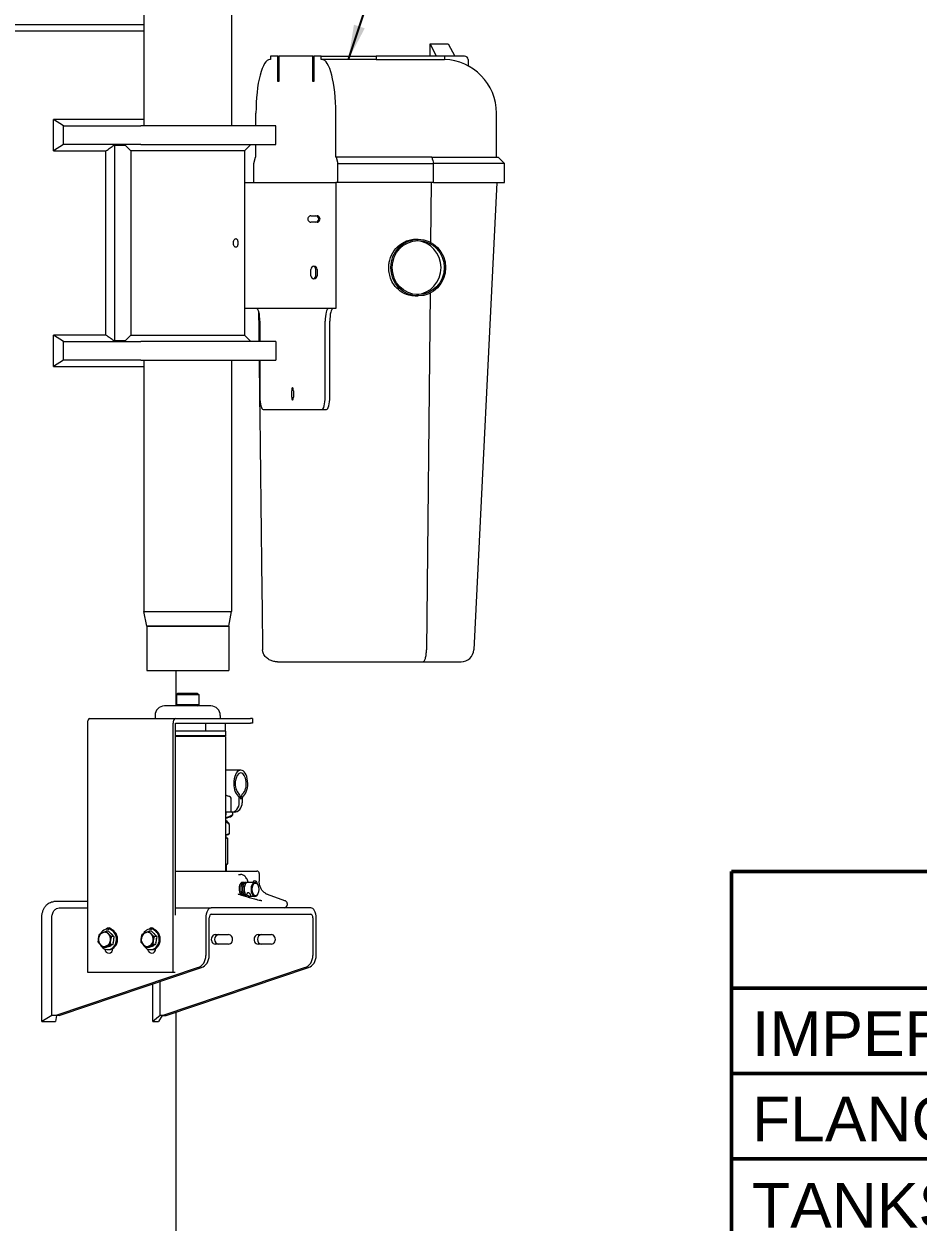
# Model space of a CAD drawing. Header units: inches. Extents: x 17 to 469, y 7 to 301.
# Drawn here: x 372.66 to 408.1, y 81.6 to 129.09 of the extents above; entities that cross this region are included whole.
import ezdxf
from ezdxf.enums import TextEntityAlignment as Align

# ---------------------------------------------------------------- set-up
doc = ezdxf.new("R2010")
doc.units = ezdxf.units.IN
doc.header["$LTSCALE"] = 14
doc.header["$MEASUREMENT"] = 0
doc.layers.get('0').update_dxf_attribs({"lineweight": 25})
for name, color, linetype, lineweight in [('Sketch Geometry(MEMCOR)', 7, 'Continuous', 50), ('Symbol (ANSI)', 7, 'Continuous', 25), ('Symbols(MEMCOR)', 7, 'Continuous', 25), ('Visible (ANSI)', 7, 'Continuous', 50)]:
    doc.layers.add(name, color=color, linetype=linetype, lineweight=lineweight)
doc.styles.add('MEMCOR', font='arial.ttf')
doc.styles.add('MEMCOR Medium', font='arial.ttf')
doc.styles.get("Standard").update_dxf_attribs({"font": 'arial.ttf'})
doc.dimstyles.new('Default (ANSI)$7', dxfattribs={"dimscale": 14, "dimtxt": 0.15, "dimasz": 0.098425, "dimexe": 0.125, "dimexo": 0.0625, "dimgap": 0.031496, "dimtad": 0, "dimtih": 1, "dimtoh": 1, "dimdec": 4, "dimrnd": 1e-08, "dimzin": 3, "dimdsep": 46, "dimlunit": 5, "dimtxsty": 'MEMCOR Medium', "dimcen": 0.09, "dimdle": 0.393701, "dimclrd": 256, "dimclre": 256, "dimclrt": 256, "dimadec": 0, "dimazin": 1, "dimtfac": 0.8, "dimtofl": 0, "dimtmove": 0, "dimatfit": 3, "dimfxl": 1, "dimfrac": 1, "dimtolj": 1, "dimtzin": 4, "dimlwd": -1, "dimlwe": -1, "dimarcsym": 0})

# ---------------------------------------------------------------- blocks, each defined once
blk = doc.blocks.new('NOTES')
at = {"layer": 'Sketch Geometry(MEMCOR)'}
for p, q in [((-2.075, 1.85), (2.075, 1.85)), ((-2.075, -1.85), (-2.075, 1.85)), ((-2.075, 1.55), (2.075, 1.55)), ((-2.075, 1.33), (2.075, 1.33)), ((-2.075, 1.11), (2.075, 1.11)), ((-2.075, 1.11), (2.075, 1.11))]:
    blk.add_line(p, q, dxfattribs=at)
at = {"layer": 'Symbols(MEMCOR)', "color": 7, "insert": (-2.0218, 1.49), "char_height": 0.114972, "attachment_point": 1, "style": 'MEMCOR'}
blk.add_mtext('\\fArial|b0|i0;IMPERIAL CONNECTIONS', dxfattribs=at)
at = {"layer": 'Symbols(MEMCOR)', "color": 7, "insert": (-2.0218, 1.27), "char_height": 0.114972, "width": 3.913787, "attachment_point": 1, "style": 'MEMCOR'}
blk.add_mtext('\\fArial|b0|i0;FLANGES CONFORM TO ANSI B16.5, CLASS 150', dxfattribs=at)
at = {"layer": 'Symbols(MEMCOR)', "color": 7, "insert": (-2.0218, 1.048), "char_height": 0.114972, "width": 4.125148, "attachment_point": 1, "line_spacing_factor": 0.944221, "style": 'MEMCOR'}
blk.add_mtext('\\fArial|b0|i0;TANKS ARE SHIPPED WITH LEGS IN THE COLLAPSED POSITION TO REDUCE OVERALL HEIGHT AND ASSIST TANK ACCESS. TANK MUST BE INSTALLED WITH LEGS IN EXTENDED POSITION.', dxfattribs=at)
at = {"layer": 'Symbols(MEMCOR)', "color": 7, "lineweight": 30, "flags": 63}
for tag, p in [('@Special_Notes', (-2.0218, -1.4827)), ('@Special_Notes1', (-2.0218, -1.6773))]:
    blk.add_attdef(tag, text='', height=0.115, dxfattribs=at).set_placement(p, align=Align.TOP_LEFT)

msp = doc.modelspace()

# ---------------------------------------------------------------- linework, layer by layer
at = {"layer": 'Visible (ANSI)', "linetype": 'Continuous', "lineweight": 18}
for p, q in [((377.41394, 135.55389), (377.41394, 125.05389)), ((380.88394, 135.55389), (380.88394, 125.05389)), ((377.41394, 129.05389), (345.00008, 129.05389)), ((377.41394, 128.80389), (362.18915, 128.80389)), ((389.01439, 127.80389), (388.75557, 128.30389)), ((388.75557, 128.30389), (389.48002, 128.30389)), ((388.75557, 127.80389), (388.75557, 128.30389)), ((389.48002, 128.30389), (389.73884, 127.80389)), ((382.72671, 127.80389), (382.43556, 127.80389)), ((382.43556, 127.80389), (382.43556, 127.67889)), ((382.72671, 126.80389), (382.72671, 127.80389)), ((382.72671, 127.80389), (382.76478, 127.80389)), ((382.76478, 127.80389), (382.76478, 126.80389)), ((384.11217, 127.80389), (382.76478, 127.80389)), ((384.11217, 126.80389), (384.11217, 127.80389)), ((384.11217, 127.80389), (384.15023, 127.80389)), ((384.15023, 127.80389), (384.15023, 126.80389)), ((384.4414, 127.80389), (384.15023, 127.80389)), ((384.4414, 127.80389), (386.62289, 127.80389)), ((384.4414, 127.67889), (384.4414, 127.80389)), ((389.32426, 127.80389), (386.62289, 127.80389)), ((386.62289, 127.80389), (386.62289, 127.67621)), ((389.32426, 127.80389), (389.32426, 127.67292)), ((390.12051, 127.80389), (389.32426, 127.80389)), ((382.43556, 127.67889), (382.40849, 127.67889)), ((384.46845, 127.67889), (384.4414, 127.67889)), ((385.51822, 127.67889), (384.46845, 127.67889)), ((390.26282, 127.67889), (390.26282, 127.42755)), ((382.76478, 126.80389), (382.72671, 126.80389)), ((384.15023, 126.80389), (384.11217, 126.80389)), ((381.85609, 125.05389), (381.85609, 125.55389)), ((385.02086, 123.80389), (385.02086, 125.55389)), ((391.38532, 123.80389), (391.38532, 125.55389)), ((373.82821, 124.055), (373.82821, 125.30278)), ((377.41394, 125.30278), (373.82821, 125.30278)), ((374.22353, 125.05389), (373.82821, 125.30278)), ((374.22353, 125.05389), (377.29422, 125.05389)), ((374.22353, 124.30389), (374.22353, 125.05389)), ((382.64894, 125.05389), (377.29422, 125.05389)), ((382.64894, 124.30389), (382.64894, 125.05389)), ((374.22353, 124.30389), (373.82821, 124.055)), ((373.82821, 124.055), (375.90942, 124.055)), ((377.29422, 124.30389), (374.22353, 124.30389)), ((375.90942, 116.75278), (375.90942, 124.055)), ((376.25869, 124.27889), (376.22249, 124.27889)), ((376.25869, 124.27889), (376.67394, 124.27889)), ((376.25869, 116.52889), (376.25869, 124.27889)), ((376.89894, 124.05389), (376.64894, 124.30389)), ((376.89894, 124.05389), (376.89894, 116.75389)), ((381.39894, 124.05389), (376.89894, 124.05389)), ((377.29422, 124.30389), (382.64894, 124.30389)), ((381.39894, 124.05389), (381.64894, 124.30389)), ((381.39894, 124.05389), (381.39894, 116.75389)), ((381.85609, 123.80389), (381.85609, 124.30389)), ((381.77254, 123.55389), (381.83753, 123.80389)), ((381.77254, 122.80389), (381.77254, 123.55389)), ((381.85609, 123.80389), (381.83753, 123.80389)), ((385.03942, 123.80389), (385.02086, 123.80389)), ((385.03942, 123.80389), (385.1044, 123.55389)), ((388.82151, 123.80389), (385.03942, 123.80389)), ((385.1044, 122.80389), (385.1044, 123.55389)), ((385.1044, 123.55389), (388.89779, 123.55389)), ((388.82151, 123.80389), (391.45672, 123.80389)), ((388.89779, 122.80389), (388.89779, 123.55389)), ((391.70672, 123.55389), (388.89779, 123.55389)), ((391.45672, 123.80389), (391.70672, 123.55389)), ((391.70672, 122.80389), (391.70672, 123.55389)), ((381.39894, 122.80389), (384.74256, 122.80389)), ((384.74256, 122.80389), (385.02048, 122.80389)), ((385.1044, 122.80389), (385.02048, 122.80389)), ((385.0205, 122.80389), (385.0205, 117.80389)), ((388.89779, 122.80389), (385.1044, 122.80389)), ((388.80356, 122.80389), (388.77932, 120.43177)), ((388.89779, 122.80389), (391.70672, 122.80389)), ((391.39769, 122.80389), (390.4858, 104.27931)), ((384.0341, 121.47889), (384.27559, 121.47889)), ((384.27559, 121.22889), (384.0341, 121.22889)), ((388.19143, 120.55389), (388.28693, 120.55389)), ((384.0341, 119.10889), (384.0341, 119.35889)), ((384.22706, 119.10889), (384.22706, 119.35889)), ((384.27559, 119.35889), (384.27559, 119.10889)), ((388.16785, 118.30389), (388.28693, 118.30389)), ((388.75872, 118.41545), (388.61435, 104.28421)), ((384.74256, 117.80389), (381.39894, 117.80389)), ((385.0205, 117.80389), (384.74256, 117.80389)), ((382.01132, 117.30389), (382.01132, 116.50389)), ((384.59951, 114.30389), (384.59951, 117.30389)), ((384.78062, 114.30389), (384.78062, 117.30389)), ((373.82821, 115.505), (373.82821, 116.75278)), ((375.90942, 116.75278), (373.82821, 116.75278)), ((374.22353, 116.50389), (373.82821, 116.75278)), ((374.22353, 116.50389), (377.29422, 116.50389)), ((374.22353, 115.75389), (374.22353, 116.50389)), ((376.25869, 116.52889), (376.22249, 116.52889)), ((376.67394, 116.52889), (376.25869, 116.52889)), ((376.89894, 116.75389), (376.64894, 116.50389)), ((376.89894, 116.75389), (381.39894, 116.75389)), ((382.64894, 116.50389), (377.29422, 116.50389)), ((381.39894, 116.75389), (381.64894, 116.50389)), ((382.64894, 116.50389), (382.64894, 115.75389)), ((374.22353, 115.75389), (373.82821, 115.505)), ((373.82821, 115.505), (377.41394, 115.505)), ((377.29422, 115.75389), (374.22353, 115.75389)), ((377.29422, 115.75389), (382.64894, 115.75389)), ((377.41394, 115.75389), (377.41394, 105.80389)), ((380.88394, 115.75389), (380.88394, 105.80389)), ((382.01132, 115.75389), (382.01132, 114.30389)), ((383.27306, 114.29889), (383.27306, 114.54889)), ((383.33777, 114.54889), (383.33777, 114.29889)), ((382.14073, 113.80389), (384.4701, 113.80389)), ((384.4701, 113.80389), (384.65121, 113.80389)), ((377.41394, 105.80389), (380.88394, 105.80389)), ((377.41394, 105.80389), (377.46218, 105.80389)), ((377.52394, 105.21389), (377.41394, 105.80389)), ((377.46218, 105.80389), (380.88394, 105.80389)), ((380.77394, 105.21389), (380.88394, 105.80389)), ((377.52394, 105.21389), (380.77394, 105.21389)), ((377.52394, 105.21389), (377.52394, 103.46389)), ((377.56912, 105.21389), (377.52394, 105.21389)), ((380.77394, 105.21389), (377.56912, 105.21389)), ((380.77394, 105.21389), (380.77394, 103.46389)), ((388.61435, 104.28421), (388.61435, 104.28417)), ((382.70784, 103.80389), (385.16137, 103.80389)), ((385.16137, 103.80389), (388.47061, 103.80389)), ((388.47061, 103.80389), (389.98639, 103.80389)), ((377.52394, 103.46389), (380.77394, 103.46389)), ((378.68802, 102.05389), (378.68802, 103.46389)), ((378.76144, 102.55389), (378.71144, 102.50389)), ((378.71144, 102.50389), (379.58644, 102.50389)), ((378.71144, 102.50389), (378.71144, 102.10389)), ((379.58644, 102.10389), (378.71144, 102.10389)), ((378.76144, 102.05389), (378.71144, 102.10389)), ((379.53644, 102.55389), (378.76144, 102.55389)), ((379.53644, 102.55389), (379.58644, 102.50389)), ((379.53644, 102.05389), (379.58644, 102.10389)), ((379.58644, 102.50389), (379.58644, 102.10389)), ((377.85531, 101.67889), (377.85531, 101.55389)), ((380.06756, 102.05389), (378.23031, 102.05389)), ((380.44256, 101.67889), (380.44256, 101.55389)), ((375.17545, 101.36635), (375.17545, 91.50628)), ((375.27484, 101.55389), (378.66703, 101.55389)), ((378.56765, 91.50628), (378.56765, 101.36635)), ((378.66701, 93.76481), (378.66701, 101.36635)), ((378.66703, 101.55389), (381.63991, 101.55389)), ((378.66703, 101.36639), (381.63991, 101.36639)), ((379.86268, 101.05389), (379.86268, 101.36639)), ((380.6422, 101.05389), (380.6422, 101.36639)), ((381.71589, 101.55389), (381.63991, 101.55389)), ((381.71589, 101.36639), (381.63991, 101.36639)), ((381.71589, 101.55389), (381.71589, 101.36639)), ((379.86268, 101.05389), (378.66701, 101.05389)), ((380.64269, 100.86639), (378.66701, 100.86639)), ((380.64269, 100.84639), (378.66701, 100.84639)), ((380.6422, 101.05389), (379.86268, 101.05389)), ((380.51769, 100.84639), (380.51769, 100.86639)), ((380.64269, 101.05389), (380.6422, 101.05389)), ((380.64269, 101.05389), (380.64269, 100.86639)), ((380.64269, 100.84639), (380.64269, 95.51014)), ((381.25342, 99.51014), (380.64269, 99.51014)), ((380.87613, 97.84514), (380.87613, 98.35593)), ((381.19602, 98.22014), (381.19602, 98.35593)), ((381.31083, 98.35593), (381.31083, 98.22014)), ((380.67162, 97.74924), (380.67162, 97.84514)), ((380.87613, 97.84514), (380.67162, 97.84514)), ((380.99094, 97.84514), (380.87613, 97.84514)), ((380.94168, 97.74924), (380.94168, 97.84514)), ((380.66876, 97.51014), (380.64269, 97.51014)), ((380.66876, 97.51014), (380.79179, 97.36352)), ((380.79878, 97.35499), (380.79878, 96.98671)), ((380.66696, 96.94764), (380.64269, 96.94764)), ((380.73126, 96.94764), (380.66696, 96.94764)), ((380.66876, 96.84764), (380.66876, 96.94764)), ((380.73126, 96.94764), (380.79179, 96.98259)), ((380.66876, 96.84764), (380.64269, 96.84764)), ((380.66876, 96.84764), (380.72065, 96.81768)), ((380.72664, 96.81414), (380.72664, 95.79363)), ((378.66701, 95.51014), (379.64008, 95.51014)), ((379.64008, 95.51014), (381.88407, 95.51014)), ((380.64269, 95.76014), (380.66876, 95.76014)), ((380.66876, 95.76014), (380.72065, 95.79009)), ((380.66876, 95.76014), (380.66876, 95.51014)), ((381.1581, 95.37576), (381.23704, 95.37576)), ((381.33055, 95.06326), (381.32235, 95.06326)), ((381.39617, 95.06326), (381.38796, 95.06326)), ((381.46178, 95.06326), (381.45358, 95.06326)), ((381.80858, 95.06326), (381.5192, 95.06326)), ((381.75321, 95.10629), (381.73076, 95.06326)), ((381.89506, 95.03226), (381.88793, 95.01861)), ((381.91438, 94.98076), (381.89837, 95.00449)), ((381.98407, 95.41014), (381.98407, 95.10967)), ((381.15012, 94.60163), (381.1501, 94.60163)), ((381.50133, 94.62363), (381.45339, 94.53176)), ((381.64318, 94.5496), (381.59815, 94.46332)), ((381.80858, 94.50076), (381.61769, 94.50076)), ((381.91438, 94.58327), (381.89837, 94.55953)), ((382.305, 94.59133), (382.99151, 94.34686)), ((375.17545, 94.29904), (373.845, 94.29904)), ((374.05844, 94.05389), (375.17545, 94.05389)), ((378.66701, 94.05389), (380.08197, 94.05389)), ((384.03071, 94.05389), (380.08197, 94.05389)), ((383.08822, 94.20481), (383.08822, 94.15389)), ((373.36463, 89.54294), (373.36463, 93.65389)), ((373.76466, 89.78809), (373.76466, 93.65389)), ((379.87, 93.65389), (379.87, 92.16539)), ((380.00248, 92.16539), (380.00248, 93.65389)), ((380.08197, 93.80389), (384.03071, 93.80389)), ((384.1102, 93.65389), (384.1102, 92.16539)), ((384.24268, 92.16539), (384.24268, 93.65389)), ((376.01521, 93.12352), (375.91298, 93.12352)), ((375.98111, 93.20989), (376.0235, 93.20989)), ((376.01521, 93.12352), (376.12074, 93.01944)), ((377.7113, 93.12352), (377.60908, 93.12352)), ((377.67721, 93.20989), (377.7196, 93.20989)), ((377.7113, 93.12352), (377.81684, 93.01944)), ((376.17893, 92.59572), (376.04972, 92.53999)), ((376.17893, 92.59572), (376.07671, 92.59572)), ((376.12074, 93.01944), (376.22628, 92.91535)), ((376.22628, 92.91535), (376.12406, 92.91535)), ((376.20261, 92.75554), (376.17893, 92.59572)), ((376.22628, 92.91535), (376.20261, 92.75554)), ((377.87503, 92.59572), (377.74582, 92.53999)), ((377.87503, 92.59572), (377.77281, 92.59572)), ((377.81684, 93.01944), (377.92238, 92.91535)), ((377.92238, 92.91535), (377.82015, 92.91535)), ((377.8987, 92.75554), (377.87503, 92.59572)), ((377.92238, 92.91535), (377.8987, 92.75554)), ((380.24098, 92.99139), (380.77101, 92.99139)), ((380.77101, 92.61639), (380.24098, 92.61639)), ((381.93707, 92.99139), (382.4671, 92.99139)), ((382.4671, 92.61639), (381.93707, 92.61639)), ((375.92051, 92.48426), (375.81829, 92.48426)), ((376.04972, 92.53999), (375.92051, 92.48426)), ((375.98111, 92.39789), (376.0235, 92.39789)), ((377.61661, 92.48426), (377.51438, 92.48426)), ((377.74582, 92.53999), (377.61661, 92.48426)), ((377.67721, 92.39789), (377.7196, 92.39789)), ((379.56231, 91.68458), (373.92518, 89.78809)), ((374.05766, 89.78809), (379.69479, 91.68458)), ((383.80251, 91.68458), (378.16538, 89.78809)), ((378.29786, 89.78809), (383.93499, 91.68458)), ((375.17545, 91.50628), (378.56765, 91.50628)), ((378.56765, 91.50628), (378.65869, 91.50628)), ((377.76178, 89.54294), (377.76178, 91.03426)), ((378.05702, 89.78809), (378.05702, 91.13359)), ((373.76466, 89.78809), (373.36463, 89.54294)), ((373.92518, 89.78809), (373.76466, 89.78809)), ((373.9493, 89.78809), (373.91388, 89.54294)), ((374.05766, 89.78809), (373.92518, 89.78809)), ((378.05702, 89.78809), (377.76178, 89.54294)), ((378.13734, 89.78809), (377.99712, 89.54294)), ((378.16538, 89.78809), (378.05702, 89.78809)), ((378.16538, 89.78809), (378.29786, 89.78809)), ((378.68802, 77.23489), (378.68802, 89.91935)), ((373.36463, 89.54294), (373.91388, 89.54294)), ((377.76178, 89.54294), (377.99712, 89.54294))]:
    msp.add_line(p, q, dxfattribs=at)
for centre, radius, start, end in [((389.26032, 125.55389), 2.125, 0, 88.275737), ((389.9864, 104.30389), 0.5, 270, 357.181829), ((378.23031, 101.67889), 0.375, 90, 180), ((380.06756, 101.67889), 0.375, 0, 90), ((381.88407, 95.41014), 0.1, 0, 90), ((382.98822, 94.15389), 0.1, 270, 0)]:
    msp.add_arc(centre, radius, start, end, dxfattribs=at)
for centre, major_axis, ratio, start_param, end_param in [((390.12051, 127.67889), (0.14231, 0), 0.87837042, 0, 1.57079633), ((382.40849, 125.55389), (0, 2.125), 0.25995395, 0, 1.57079633), ((384.46845, 125.55389), (0, -2.125), 0.25995395, 1.57079633, 3.14159265), ((385.51822, 125.55389), (21.99032, 0), 0.09663341, 1.52054065, 1.57079633), ((384.0341, 121.35389), (0, -0.125), 0.96592583, 3.14159265, 6.28318531), ((384.22706, 121.35389), (0, -0.125), 0.96592583, 0, 3.14159265), ((384.27559, 121.35389), (0, 0.125), 0.96592583, 3.14159265, 6.28318531), ((388.15752, 119.42889), (0, -1.06949), 0.96592583, 0.06267558, 3.07891707), ((384.15485, 119.35889), (0, 0.125), 0.96592583, 4.71238898, 7.85398163), ((384.10632, 119.35889), (0, 0.125), 0.96592583, 4.71238898, 6.08084556), ((384.15485, 119.10889), (0, -0.125), 0.96592583, 4.71238898, 7.85398163), ((384.10632, 119.10889), (0, -0.125), 0.96592583, 0.20233975, 1.57079633), ((381.88191, 117.30389), (0, 0.5), 0.25881905, 4.71238898, 6.28318531), ((384.72892, 117.30389), (0, 0.5), 0.25881905, 0, 1.57079633), ((384.91003, 117.30389), (0, 0.5), 0.25881905, 0, 1.57079633), ((383.30542, 114.54889), (0, 0.125), 0.25881905, 4.71238898, 7.85398163), ((382.14073, 114.30389), (0, -0.5), 0.25881905, 4.71238898, 6.28318531), ((383.30542, 114.29889), (0, -0.125), 0.25881905, 4.71238898, 7.85398163), ((384.4701, 114.30389), (0, -0.5), 0.25881905, 0, 1.57079633), ((384.65121, 114.30389), (0, -0.5), 0.25881905, 0, 1.57079633), ((382.61323, 104.30578), (-0.11348, 0.48878), 0.98813552, 1.3520218, 1.39739246), ((375.27484, 101.36635), (0, 0.18754), 0.52991926, 0, 1.57079633), ((378.66703, 101.36635), (0, 0.18754), 0.52991926, 0, 1.57079633), ((378.66703, 101.36635), (0, 0.0000394), 0.52991926, 0, 1.57079633), ((381.25342, 98.97889), (0, -0.53125), 0.52185814, 0.38163623, 5.90154908), ((381.25342, 98.97889), (0, -0.42125), 0.52185814, 0.38163623, 5.90154908), ((381.02737, 98.97889), (0.73041, 0), 0.72733069, 4.15771255, 4.33075275), ((380.68365, 98.35593), (0.19248, 0), 0.72733069, 0, 1.1891601), ((381.12296, 98.35593), (0, 0.14), 0.52185814, 4.71238898, 5.90154908), ((381.12296, 98.35593), (0, 0.25), 0.52185814, 4.71238898, 5.90154908), ((381.38389, 98.35593), (0, 0.25), 0.52185814, 0.38163623, 1.57079633), ((381.38389, 98.35593), (0, 0.14), 0.52185814, 0.38163623, 1.57079633), ((380.87613, 98.22014), (0, -0.375), 0.85303229, 0, 1.57079633), ((380.99094, 98.22014), (0, -0.375), 0.85303229, 0, 1.57079633), ((380.15873, 98.84514), (0, -1.25), 0.85303229, 0.47110082, 0.50179497), ((380.42879, 98.84514), (0, -1.25), 0.85303229, 0.20196561, 0.50179497), ((379.84496, 98.84514), (1.71861, 0), 0.72733069, 5.19508177, 5.21418395), ((380.4862, 98.84514), (0, -1.25), 0.85303229, 0.14729176, 0.40389183), ((380.74256, 98.84514), (0, 1.25), 0.33117415, 3.54548449, 3.64338763), ((381.80858, 94.78201), (0, -0.28125), 0.52185814, 2.48329853, 6.94147943), ((381.82413, 95.06928), (0.07092, -0.03701), 0.60318492, 0, 3.14159265), ((381.52431, 94.49475), (0.07092, -0.03701), 0.60318492, 0.12802174, 3.6382664), ((380.08197, 93.65389), (0, 0.4), 0.52991926, 0, 1.57079633), ((384.03071, 93.65389), (0, 0.4), 0.52991926, 4.71238898, 6.28318531), ((380.08197, 93.65389), (0, 0.15), 0.52991926, 0, 1.57079633), ((384.03071, 93.65389), (0, 0.15), 0.52991926, 4.71238898, 6.28318531), ((375.98111, 92.80389), (0, -0.406), 0.8480481, 5.21304275, 10.39258991), ((375.85234, 92.80389), (0, 0.281), 0.8480481, 5.5866537, 6.63385125), ((376.0235, 93.06878), (0, 0.1875), 0.8480481, 5.3547874, 7.06822988), ((376.0235, 92.80389), (0, -0.406), 0.8480481, 0, 3.14159265), ((377.67721, 92.80389), (0, -0.406), 0.8480481, 5.21304275, 10.39258991), ((377.54843, 92.80389), (0, 0.281), 0.8480481, 5.5866537, 6.63385125), ((377.7196, 93.06878), (0, 0.1875), 0.8480481, 5.3547874, 7.06822988), ((377.7196, 92.80389), (0, -0.406), 0.8480481, 0, 3.14159265), ((375.85234, 92.80389), (0, -0.281), 0.8480481, 4.53945615, 5.5866537), ((375.85234, 92.80389), (0, 0.281), 0.8480481, 0.35066594, 1.39786349), ((375.85234, 92.80389), (0, -0.281), 0.8480481, 0.35066594, 1.39786349), ((375.85234, 92.80389), (0, 0.281), 0.8480481, 4.53945615, 5.5866537), ((375.98111, 92.80389), (0, -0.281), 0.8480481, 2.17715705, 2.71296504), ((375.98111, 92.80389), (0, -0.281), 0.8480481, 1.0653572, 1.73036978), ((377.54843, 92.80389), (0, -0.281), 0.8480481, 4.53945615, 5.5866537), ((377.54843, 92.80389), (0, 0.281), 0.8480481, 0.35066594, 1.39786349), ((377.54843, 92.80389), (0, -0.281), 0.8480481, 0.35066594, 1.39786349), ((377.54843, 92.80389), (0, 0.281), 0.8480481, 4.53945615, 5.5866537), ((377.67721, 92.80389), (0, -0.281), 0.8480481, 2.17715705, 2.71296504), ((377.67721, 92.80389), (0, -0.281), 0.8480481, 1.0653572, 1.73036978), ((380.24098, 92.80389), (0, -0.1875), 0.8480481, 3.14159265, 6.28318531), ((380.37346, 92.80389), (0, 0.1875), 0.8480481, 0, 3.14159265), ((380.77101, 92.80389), (0, 0.1875), 0.8480481, 3.14159265, 6.28318531), ((381.93707, 92.80389), (0, -0.1875), 0.8480481, 3.14159265, 6.28318531), ((382.06955, 92.80389), (0, 0.1875), 0.8480481, 0, 3.14159265), ((382.4671, 92.80389), (0, 0.1875), 0.8480481, 3.14159265, 6.28318531), ((375.85234, 92.80389), (0, -0.281), 0.8480481, 5.5866537, 6.63385125), ((376.0235, 92.44378), (0, -0.1875), 0.8480481, 4.83200183, 7.85397446), ((375.98111, 92.80389), (0, -0.281), 0.8480481, 0.15490211, 0.54642977), ((377.54843, 92.80389), (0, -0.281), 0.8480481, 5.5866537, 6.63385125), ((377.7196, 92.44378), (0, -0.1875), 0.8480481, 4.83200183, 7.85397446), ((377.67721, 92.80389), (0, -0.281), 0.8480481, 0.15490211, 0.54642977), ((379.44597, 92.16539), (0, -0.5), 0.8480481, 0.2779228, 1.57079633), ((379.57845, 92.16539), (0, -0.5), 0.8480481, 0.2779228, 1.57079633), ((383.68617, 92.16539), (0, -0.5), 0.8480481, 0.2779228, 1.57079633), ((383.81865, 92.16539), (0, -0.5), 0.8480481, 0.2779228, 1.57079633)]:
    msp.add_ellipse(centre, major_axis=major_axis, ratio=ratio, start_param=start_param, end_param=end_param, dxfattribs=at)
for centre, major_axis, ratio in [((388.28693, 119.42889), (0, 1.125), 0.96592583), ((388.28693, 119.42889), (0, 1.06949), 0.96592583), ((381.83417, 94.78201), (0, 0.25125), 0.52185814)]:
    msp.add_ellipse(centre, major_axis=major_axis, ratio=ratio, dxfattribs=at)
for points, knots in [([(386.62289, 127.67621), (386.70401, 127.67563), (386.78498, 127.67503), (387.15456, 127.67236), (387.43891, 127.67073), (387.70854, 127.67073), (387.81622, 127.67073), (387.92765, 127.67097), (388.03995, 127.67149)], [26.21351707, 26.21351707, 26.21351707, 26.21351707, 26.82481077, 26.82481077, 29.01623735, 29.01623735, 29.01623735, 29.89141775, 29.89141775, 29.89141775, 29.89141775]), ([(388.03995, 127.67149), (388.09316, 127.6718), (388.14592, 127.67215), (388.23806, 127.67309), (388.27735, 127.67357), (388.3159, 127.67407)], [-55.156151495, -55.156151495, -55.156151495, -55.156151495, -54.707595075, -54.707595075, -54.363708145, -54.363708145, -54.363708145, -54.363708145]), ([(388.3159, 127.67407), (388.35541, 127.67461), (388.39451, 127.67498), (388.69152, 127.67722), (388.91265, 127.67555), (389.14115, 127.67248), (389.21134, 127.67117), (389.28549, 127.67066), (389.3065, 127.67079), (389.32169, 127.67189), (389.32426, 127.67236), (389.32426, 127.67293)], [-37.91485844, -37.91485844, -37.91485844, -37.91485844, -37.67467699, -37.67467699, -36.0649355, -36.0649355, -35.34504835, -35.34504835, -34.96866261, -34.96866261, -34.80054728, -34.80054728, -34.80054728, -34.80054728]), ([(375.90942, 124.055), (375.96527, 124.09465), (376.02105, 124.13441), (376.12539, 124.20907), (376.17397, 124.24394), (376.22249, 124.27889)], [-1.079846133, -1.079846133, -1.079846133, -1.079846133, -0.549666249, -0.549666249, -0.086862934, -0.086862934, -0.086862934, -0.086862934]), ([(381.05704, 120.23201), (381.0456, 120.23201), (381.03311, 120.23633), (381.00962, 120.25387), (380.99864, 120.2671), (380.98107, 120.29761), (380.97332, 120.31693), (380.96297, 120.35928), (380.96039, 120.3823), (380.96039, 120.42548), (380.96297, 120.4485), (380.97332, 120.49085), (380.98107, 120.51017), (380.99864, 120.54068), (381.00962, 120.5539), (381.03311, 120.57145), (381.0456, 120.57576), (381.05704, 120.57576)], [0.65806421, 0.65806421, 0.65806421, 0.65806421, 0.82258017, 0.82258017, 0.98709612, 0.98709612, 1.15161227, 1.15161227, 1.31612842, 1.31612842, 1.48064456, 1.48064456, 1.64516071, 1.64516071, 1.80967667, 1.80967667, 1.97419263, 1.97419263, 1.97419263, 1.97419263]), ([(381.05704, 120.57576), (381.06849, 120.57576), (381.0804, 120.57145), (381.10178, 120.5539), (381.11128, 120.54068), (381.12605, 120.51017), (381.13231, 120.49085), (381.14055, 120.4485), (381.14255, 120.42548), (381.14255, 120.40389), (381.14255, 120.3823), (381.14055, 120.35928), (381.13231, 120.31693), (381.12605, 120.29761), (381.11128, 120.2671), (381.10178, 120.25387), (381.0804, 120.23633), (381.06849, 120.23201), (381.05704, 120.23201)], [1.97419263, 1.97419263, 1.97419263, 1.97419263, 2.13870858, 2.13870858, 2.30322454, 2.30322454, 2.46774069, 2.46774069, 2.63225684, 2.63225684, 2.63225684, 2.79677298, 2.79677298, 2.96128913, 2.96128913, 3.12580509, 3.12580509, 3.29032104, 3.29032104, 3.29032104, 3.29032104]), ([(388.16785, 118.30389), (388.08201, 118.30389), (387.99645, 118.31492), (387.79019, 118.3692), (387.67403, 118.4247), (387.47405, 118.57101), (387.38978, 118.65787), (387.26657, 118.83637), (387.2223, 118.92226), (387.1627, 119.08599), (387.14348, 119.16152), (387.12579, 119.27881), (387.1218, 119.31929), (387.11838, 119.3921), (387.11818, 119.42433), (387.12049, 119.49191), (387.12327, 119.52723), (387.13447, 119.6178), (387.1452, 119.67267), (387.19642, 119.86264), (387.25686, 119.99051), (387.41993, 120.21786), (387.52155, 120.31481), (387.75757, 120.46655), (387.89075, 120.51797), (388.08298, 120.54948), (388.13725, 120.55389), (388.19143, 120.55389)], [-10.71576058, -10.71576058, -10.71576058, -10.71576058, -10.01699182, -10.01699182, -8.98720941, -8.98720941, -8.03485579, -8.03485579, -7.28612208, -7.28612208, -6.68856196, -6.68856196, -6.37773006, -6.37773006, -6.13196186, -6.13196186, -5.86208073, -5.86208073, -5.43641022, -5.43641022, -4.36055296, -4.36055296, -3.27084968, -3.27084968, -2.13734885, -2.13734885, -1.69571103, -1.69571103, -1.69571103, -1.69571103]), ([(376.22249, 116.52889), (376.1763, 116.56216), (376.13005, 116.59536), (376.02572, 116.67003), (375.96761, 116.71146), (375.90942, 116.75278)], [-0.99298389, -0.99298389, -0.99298389, -0.99298389, -0.5524018, -0.5524018, 0, 0, 0, 0]), ([(381.98129, 115.75389), (381.98268, 115.63702), (381.98407, 115.52016), (382.00008, 114.16986), (382.01471, 112.93643), (382.04398, 110.46957), (382.05861, 109.23613), (382.08787, 106.76927), (382.1025, 105.53584), (382.11713, 104.30241)], [-30.37410863, -30.37410863, -30.37410863, -30.37410863, -29.48266585, -29.48266585, -20.07404697, -20.07404697, -10.66542808, -10.66542808, -1.2568092, -1.2568092, -1.2568092, -1.2568092]), ([(382.70784, 103.80389), (382.65882, 103.80389), (382.60956, 103.80899), (382.51241, 103.82996), (382.46418, 103.84585), (382.37063, 103.89035), (382.32493, 103.91908), (382.24058, 103.99296), (382.20187, 104.03818), (382.14935, 104.13432), (382.13215, 104.18096), (382.12073, 104.24687), (382.11884, 104.26327), (382.11791, 104.27967)], [-0.00201124, -0.00201124, -0.00201124, -0.00201124, 0.35938223, 0.35938223, 0.7207757, 0.7207757, 1.08216916, 1.08216916, 1.44356263, 1.44356263, 1.71633121, 1.71633121, 1.80495609, 1.80495609, 1.80495609, 1.80495609]), ([(388.47061, 103.80389), (388.47068, 103.80389), (388.47075, 103.80389), (388.48812, 103.80398), (388.5053, 103.81505), (388.53902, 103.85969), (388.55508, 103.89449), (388.58247, 103.98351), (388.59356, 104.03685), (388.6092, 104.15524), (388.61361, 104.21914), (388.61435, 104.28417)], [-0.00194609, -0.00194609, -0.00194609, -0.00194609, 0, 0, 0.46111037, 0.46111037, 0.95742413, 0.95742413, 1.45346945, 1.45346945, 1.94937276, 1.94937276, 1.94937276, 1.94937276]), ([(381.32235, 95.06326), (381.31033, 95.06326), (381.2984, 95.06), (381.27527, 95.04708), (381.26417, 95.03744), (381.23887, 95.0066), (381.22583, 94.98244), (381.20527, 94.92446), (381.19797, 94.89103), (381.19064, 94.81998), (381.1907, 94.78308), (381.19821, 94.7107), (381.20548, 94.67589), (381.22579, 94.61548), (381.23804, 94.58983), (381.25229, 94.56841)], [-16.49327538, -16.49327538, -16.49327538, -16.49327538, -16.30466323, -16.30466323, -16.11480578, -16.11480578, -15.83834808, -15.83834808, -15.55651107, -15.55651107, -15.27704251, -15.27704251, -15.00004498, -15.00004498, -14.74854199, -14.74854199, -14.74854199, -14.74854199]), ([(381.26272, 94.56513), (381.24862, 94.58558), (381.23639, 94.61014), (381.21549, 94.66892), (381.20774, 94.70336), (381.19922, 94.77552), (381.19864, 94.81258), (381.20499, 94.88404), (381.2118, 94.91776), (381.23148, 94.97684), (381.24416, 95.00177), (381.27398, 95.04047), (381.29086, 95.05361), (381.32537, 95.06526), (381.34264, 95.06436), (381.35926, 95.05696)], [-2.32269111, -2.32269111, -2.32269111, -2.32269111, -2.07717917, -2.07717917, -1.80050787, -1.80050787, -1.52029373, -1.52029373, -1.23965903, -1.23965903, -0.96296924, -0.96296924, -0.68030728, -0.68030728, -0.41195509, -0.41195509, -0.41195509, -0.41195509]), ([(381.55425, 95.06326), (381.5531, 95.06697), (381.55193, 95.07066), (381.5331, 95.1285), (381.5103, 95.1784), (381.45351, 95.26556), (381.41943, 95.30313), (381.34319, 95.35443), (381.30245, 95.37053), (381.25217, 95.3754), (381.24461, 95.37576), (381.23704, 95.37576)], [6.81812112, 6.81812112, 6.81812112, 6.81812112, 6.84100982, 6.84100982, 7.17866709, 7.17866709, 7.51632436, 7.51632436, 7.80348919, 7.80348919, 7.85398163, 7.85398163, 7.85398163, 7.85398163]), ([(381.38796, 95.06326), (381.38389, 95.06326), (381.37983, 95.06289), (381.358, 95.05885), (381.3408, 95.04841), (381.30972, 95.01464), (381.29607, 94.99182), (381.27398, 94.93579), (381.26586, 94.90287), (381.25683, 94.83259), (381.25602, 94.79601), (381.26179, 94.72332), (381.26826, 94.6879), (381.28826, 94.6223), (381.30169, 94.59286), (381.32449, 94.5585), (381.33168, 94.54932), (381.33923, 94.54125)], [-11.98721972, -11.98721972, -11.98721972, -11.98721972, -11.9231489, -11.9231489, -11.64258146, -11.64258146, -11.36604087, -11.36604087, -11.08169527, -11.08169527, -10.80340696, -10.80340696, -10.52540307, -10.52540307, -10.24294878, -10.24294878, -10.1233304, -10.1233304, -10.1233304, -10.1233304]), ([(381.35091, 94.53763), (381.34309, 94.54553), (381.33563, 94.5546), (381.31246, 94.58807), (381.2988, 94.61669), (381.27806, 94.68098), (381.27114, 94.71599), (381.26436, 94.78845), (381.26466, 94.82523), (381.2727, 94.89597), (381.28034, 94.92919), (381.30153, 94.98637), (381.31483, 95.00998), (381.34545, 95.04561), (381.36254, 95.05706), (381.39518, 95.06495), (381.41028, 95.06345), (381.42487, 95.05696)], [-6.95220699, -6.95220699, -6.95220699, -6.95220699, -6.83004198, -6.83004198, -6.55033979, -6.55033979, -6.2735198, -6.2735198, -5.99460404, -5.99460404, -5.71184336, -5.71184336, -5.43547336, -5.43547336, -5.15420507, -5.15420507, -4.91838442, -4.91838442, -4.91838442, -4.91838442]), ([(381.45358, 95.06326), (381.45182, 95.06326), (381.45006, 95.06319), (381.43026, 95.06162), (381.41263, 95.05282), (381.38058, 95.02192), (381.36636, 95.0004), (381.34313, 94.94705), (381.33434, 94.91563), (381.32345, 94.84677), (381.32162, 94.80994), (381.32561, 94.73675), (381.33116, 94.70108), (381.34935, 94.63418), (381.36198, 94.60369), (381.39248, 94.55306), (381.41001, 94.53328), (381.4363, 94.51503), (381.44363, 94.51101), (381.45106, 94.50795)], [-7.47976339, -7.47976339, -7.47976339, -7.47976339, -7.4520934, -7.4520934, -7.16844893, -7.16844893, -6.89133924, -6.89133924, -6.6119116, -6.6119116, -6.3298453, -6.3298453, -6.05334876, -6.05334876, -5.77153157, -5.77153157, -5.49296602, -5.49296602, -5.38868055, -5.38868055, -5.38868055, -5.38868055]), ([(381.4503, 94.51214), (381.44739, 94.51366), (381.44451, 94.51533), (381.42225, 94.52947), (381.40437, 94.54842), (381.37314, 94.59757), (381.36011, 94.62736), (381.34093, 94.69328), (381.33485, 94.7287), (381.32975, 94.80198), (381.33103, 94.83917), (381.34099, 94.90879), (381.34931, 94.94063), (381.37174, 94.99533), (381.38567, 95.0177), (381.41726, 95.05039), (381.43471, 95.06016), (381.46537, 95.06439), (381.47812, 95.06246), (381.49049, 95.05696)], [-11.6256534, -11.6256534, -11.6256534, -11.6256534, -11.58440158, -11.58440158, -11.30493993, -11.30493993, -11.02396589, -11.02396589, -10.74751804, -10.74751804, -10.46403492, -10.46403492, -10.18538219, -10.18538219, -9.90776006, -9.90776006, -9.6249268, -9.6249268, -9.42470519, -9.42470519, -9.42470519, -9.42470519]), ([(381.5192, 95.06326), (381.50145, 95.06326), (381.48393, 95.05614), (381.45151, 95.02855), (381.43683, 95.00845), (381.41229, 94.95738), (381.40273, 94.92674), (381.39031, 94.85919), (381.38759, 94.82295), (381.38977, 94.74994), (381.39448, 94.71388), (381.41106, 94.64546), (381.42299, 94.61387), (381.4455, 94.5732), (381.45389, 94.56074), (381.46286, 94.5499)], [-2.97200774, -2.97200774, -2.97200774, -2.97200774, -2.69315903, -2.69315903, -2.41661079, -2.41661079, -2.13597291, -2.13597291, -1.8559664, -1.8559664, -1.57907523, -1.57907523, -1.29596531, -1.29596531, -1.14882155, -1.14882155, -1.14882155, -1.14882155]), ([(382.305, 94.59133), (382.26966, 94.60391), (382.23532, 94.62193), (382.17081, 94.66831), (382.14066, 94.69666), (382.08687, 94.76228), (382.06325, 94.79953), (382.02455, 94.88055), (382.00949, 94.92431), (381.98925, 95.01528), (381.98407, 95.06247), (381.98407, 95.10967)], [3.43650117, 3.43650117, 3.43650117, 3.43650117, 3.69167874, 3.69167874, 3.9468563, 3.9468563, 4.20203386, 4.20203386, 4.45721142, 4.45721142, 4.71238898, 4.71238898, 4.71238898, 4.71238898]), ([(381.14453, 94.6045), (381.14453, 94.6045), (381.14453, 94.6045), (381.14468, 94.60438), (381.14623, 94.60322), (381.14936, 94.60192), (381.14966, 94.6018), (381.14997, 94.60168)], [0.0918565934, 0.0918565934, 0.0918565934, 0.0918565934, 0.0962683294, 0.0962683294, 0.1767083518, 0.1767083518, 0.1846731774, 0.1846731774, 0.1846731774, 0.1846731774]), ([(381.17668, 94.59239), (381.30821, 94.55042), (381.44302, 94.50863), (381.65355, 94.44711), (381.72725, 94.42623), (381.84053, 94.39615), (381.8799, 94.38606), (381.95996, 94.3669), (382.0023, 94.3575), (382.03863, 94.35116)], [0, 0, 0, 0, 1.11883546, 1.11883546, 1.70504201, 1.70504201, 2.01261311, 2.01261311, 2.33720014, 2.33720014, 2.33720014, 2.33720014]), ([(381.64317, 94.54961), (381.64503, 94.55321), (381.64584, 94.5576), (381.64486, 94.56882), (381.64241, 94.57599), (381.63495, 94.59028), (381.62948, 94.5983), (381.61603, 94.61376), (381.60805, 94.62118), (381.59183, 94.63323), (381.5825, 94.63868), (381.56351, 94.64604), (381.55383, 94.64792), (381.54521, 94.64792), (381.53658, 94.64792), (381.52794, 94.64604), (381.51334, 94.63868), (381.50739, 94.63323), (381.50268, 94.62606), (381.50198, 94.62486), (381.50134, 94.62362)], [-0.447362963, -0.447362963, -0.447362963, -0.447362963, -0.385008153, -0.385008153, -0.308013872, -0.308013872, -0.231019592, -0.231019592, -0.154025311, -0.154025311, -0.077012655, -0.077012655, 0, 0, 0, 0.077012655, 0.077012655, 0.154025311, 0.154025311, 0.168664782, 0.168664782, 0.168664782, 0.168664782]), ([(373.36463, 93.65389), (373.36463, 93.69436), (373.36758, 93.73616), (373.37995, 93.81919), (373.38937, 93.86042), (373.41413, 93.93938), (373.42949, 93.97717), (373.46475, 94.04698), (373.48465, 94.07899), (373.52742, 94.13654), (373.55188, 94.16388), (373.60487, 94.21198), (373.6334, 94.23274), (373.69258, 94.26605), (373.72328, 94.27863), (373.7847, 94.29512), (373.81543, 94.29904), (373.845, 94.29904)], [-5.00452713, -5.00452713, -5.00452713, -5.00452713, -4.69614498, -4.69614498, -4.38776284, -4.38776284, -4.07938069, -4.07938069, -3.77099855, -3.77099855, -3.45254207, -3.45254207, -3.13408559, -3.13408559, -2.81562911, -2.81562911, -2.49717263, -2.49717263, -2.49717263, -2.49717263]), ([(373.76466, 93.65389), (373.76466, 93.70406), (373.77214, 93.75746), (373.80221, 93.85543), (373.82477, 93.90001), (373.87694, 93.97138), (373.91031, 94.00254), (373.98283, 94.04379), (374.02197, 94.05389), (374.05844, 94.05389)], [3.1013633, 3.1013633, 3.1013633, 3.1013633, 3.48368656, 3.48368656, 3.86600983, 3.86600983, 4.25997319, 4.25997319, 4.65393656, 4.65393656, 4.65393656, 4.65393656]), ([(382.03863, 94.35116), (382.04261, 94.35047), (382.0465, 94.34974), (382.05409, 94.34831), (382.05798, 94.34758), (382.06615, 94.34614), (382.07012, 94.34552), (382.07802, 94.34452), (382.08141, 94.34431), (382.08405, 94.34427), (382.08434, 94.34426), (382.08461, 94.34426)], [0.000001517, 0.000001517, 0.000001517, 0.000001517, 0.033630465, 0.033630465, 0.075287581, 0.075287581, 0.133945509, 0.133945509, 0.215173848, 0.215173848, 0.22613954, 0.22613954, 0.22613954, 0.22613954]), ([(382.99151, 94.34686), (383.00409, 94.34238), (383.01579, 94.33613), (383.03667, 94.32113), (383.04585, 94.31238), (383.06146, 94.29333), (383.0679, 94.28304), (383.07814, 94.26161), (383.08193, 94.25048), (383.08697, 94.22783), (383.08822, 94.21632), (383.08822, 94.20481)], [0.29490852, 0.29490852, 0.29490852, 0.29490852, 0.55008608, 0.55008608, 0.80526364, 0.80526364, 1.0604412, 1.0604412, 1.31561877, 1.31561877, 1.57079633, 1.57079633, 1.57079633, 1.57079633])]:
    msp.add_open_spline(points, degree=3, knots=knots, dxfattribs=at)
for points in [[(388.82151, 123.80389), (388.84687, 123.72059), (388.87231, 123.63719), (388.89779, 123.55389)], [(381.95811, 117.70801), (381.96287, 117.30664), (381.96764, 116.90526), (381.9724, 116.50389)], [(381.15012, 94.60163), (381.15895, 94.5983), (381.16781, 94.59522), (381.17668, 94.59239)]]:
    msp.add_open_spline(points, degree=3, dxfattribs=at)
for points, weights in [([(380.79878, 97.35499), (380.71535, 97.45026), (380.64269, 97.43271)], [1.3976395859, 1.52713847659, 1.50151476772]), ([(380.79878, 97.35499), (380.79526, 97.35938), (380.79179, 97.36352)], [1.3976395859, 1.40311935925, 1.40832137358]), ([(380.66696, 96.94764), (380.65486, 96.94764), (380.64269, 96.94906)], [2.04395250875, 2.04395250875, 2.03820701188]), ([(380.79878, 96.98671), (380.72814, 96.94764), (380.66696, 96.94764)], [1.89720332115, 2.04395250875, 2.04395250875]), ([(380.79179, 96.98259), (380.79526, 96.98459), (380.79878, 96.98671)], [2.04103014401, 2.03349104941, 2.02554940852]), ([(380.64269, 96.84527), (380.68187, 96.8389), (380.72664, 96.81414)], [3.58278333497, 3.53117446748, 3.34375465086]), ([(380.72664, 96.81414), (380.72362, 96.81597), (380.72065, 96.81768)], [3.34375465086, 3.35686462414, 3.36931007845]), ([(380.72664, 95.79363), (380.68187, 95.76887), (380.64269, 95.76251)], [3.34375465086, 3.53117446748, 3.58278333497]), ([(380.72065, 95.79009), (380.72362, 95.79181), (380.72664, 95.79363)], [3.36931007845, 3.35686462414, 3.34375465086]), ([(375.77047, 93.06779), (375.83044, 93.09365), (375.91298, 93.12352)], [1, 1.0379548493, 1]), ([(375.91298, 93.12352), (375.95624, 93.06774), (376.00522, 93.01944)], [1, 1.0379548493, 1]), ([(377.46657, 93.06779), (377.52654, 93.09365), (377.60908, 93.12352)], [1, 1.0379548493, 1]), ([(377.60908, 93.12352), (377.65234, 93.06774), (377.70132, 93.01944)], [1, 1.0379548493, 1]), ([(375.60721, 92.69243), (375.6066, 92.77807), (375.61759, 92.85224)], [1, 1.0379548493, 1]), ([(375.69945, 92.58834), (375.65047, 92.63665), (375.60721, 92.69243)], [1, 1.0379548493, 1]), ([(375.61759, 92.85224), (375.62858, 92.92641), (375.65456, 93.01206)], [1, 1.0379548493, 1]), ([(375.65456, 93.01206), (375.71051, 93.04192), (375.77047, 93.06779)], [1, 1.0379548493, 1]), ([(376.07671, 92.59572), (375.99417, 92.56585), (375.9342, 92.53999)], [1, 1.0379548493, 1]), ([(376.00522, 93.01944), (376.0542, 92.97113), (376.12406, 92.91535)], [1, 1.0379548493, 1]), ([(376.08708, 92.75554), (376.0761, 92.68137), (376.07671, 92.59572)], [1, 1.0379548493, 1]), ([(376.12406, 92.91535), (376.09807, 92.82971), (376.08708, 92.75554)], [1, 1.0379548493, 1]), ([(377.30331, 92.69243), (377.3027, 92.77807), (377.31369, 92.85224)], [1, 1.0379548493, 1]), ([(377.39555, 92.58834), (377.34657, 92.63665), (377.30331, 92.69243)], [1, 1.0379548493, 1]), ([(377.31369, 92.85224), (377.32467, 92.92641), (377.35066, 93.01206)], [1, 1.0379548493, 1]), ([(377.35066, 93.01206), (377.4066, 93.04192), (377.46657, 93.06779)], [1, 1.0379548493, 1]), ([(377.77281, 92.59572), (377.69026, 92.56585), (377.63029, 92.53999)], [1, 1.0379548493, 1]), ([(377.70132, 93.01944), (377.7503, 92.97113), (377.82015, 92.91535)], [1, 1.0379548493, 1]), ([(377.78318, 92.75554), (377.77219, 92.68137), (377.77281, 92.59572)], [1, 1.0379548493, 1]), ([(377.82015, 92.91535), (377.79417, 92.82971), (377.78318, 92.75554)], [1, 1.0379548493, 1]), ([(375.81829, 92.48426), (375.74843, 92.54004), (375.69945, 92.58834)], [1, 1.0379548493, 1]), ([(375.9342, 92.53999), (375.87423, 92.51412), (375.81829, 92.48426)], [1, 1.0379548493, 1]), ([(377.51438, 92.48426), (377.44453, 92.54004), (377.39555, 92.58834)], [1, 1.0379548493, 1]), ([(377.63029, 92.53999), (377.57033, 92.51412), (377.51438, 92.48426)], [1, 1.0379548493, 1])]:
    msp.add_rational_spline(points, weights, degree=2, dxfattribs=at)
for points, knots in [([(381.27968, 94.94917), (381.26034, 94.9089), (381.25349, 94.85349), (381.24465, 94.78201), (381.26005, 94.71054), (381.26834, 94.67204), (381.28317, 94.64008)], [0.4243210402, 0.4243210402, 0.4243210402, 0.44, 0.44, 0.46, 0.46, 0.4710218519, 0.4710218519, 0.4710218519]), ([(381.3453, 94.94917), (381.32596, 94.9089), (381.31911, 94.85349), (381.31027, 94.78201), (381.32567, 94.71054), (381.33396, 94.67204), (381.34878, 94.64008)], [0.6243210402, 0.6243210402, 0.6243210402, 0.64, 0.64, 0.66, 0.66, 0.6710218519, 0.6710218519, 0.6710218519]), ([(381.41092, 94.94917), (381.39158, 94.9089), (381.38472, 94.85349), (381.37589, 94.78201), (381.39129, 94.71054), (381.39958, 94.67204), (381.4144, 94.64008)], [0.8243210402, 0.8243210402, 0.8243210402, 0.84, 0.84, 0.86, 0.86, 0.8710218519, 0.8710218519, 0.8710218519])]:
    msp.add_rational_spline(points, [0.983420537923, 0.961630854315, 1, 0.951056516295, 1, 0.973027608448, 0.975783787523], degree=2, knots=knots, dxfattribs=at)

# ---------------------------------------------------------------- block references
at = {"xscale": 15.4, "yscale": 15.4, "zscale": 15.4}
msp.add_blockref('NOTES', (432.65425, 67.00621), dxfattribs=at)

# ---------------------------------------------------------------- leaders
at = {"layer": 'Symbol (ANSI)', "annotation_type": 0, "has_hookline": 1, "hookline_direction": 0, "text_width": 15.70416}
msp.add_leader([(385.51822, 127.67889), (388.80944, 137.55589), (390.1874, 137.55589)], dimstyle='Default (ANSI)$7', override={"dimtad": 0}, dxfattribs=at)

doc.saveas('drawing.dxf')
